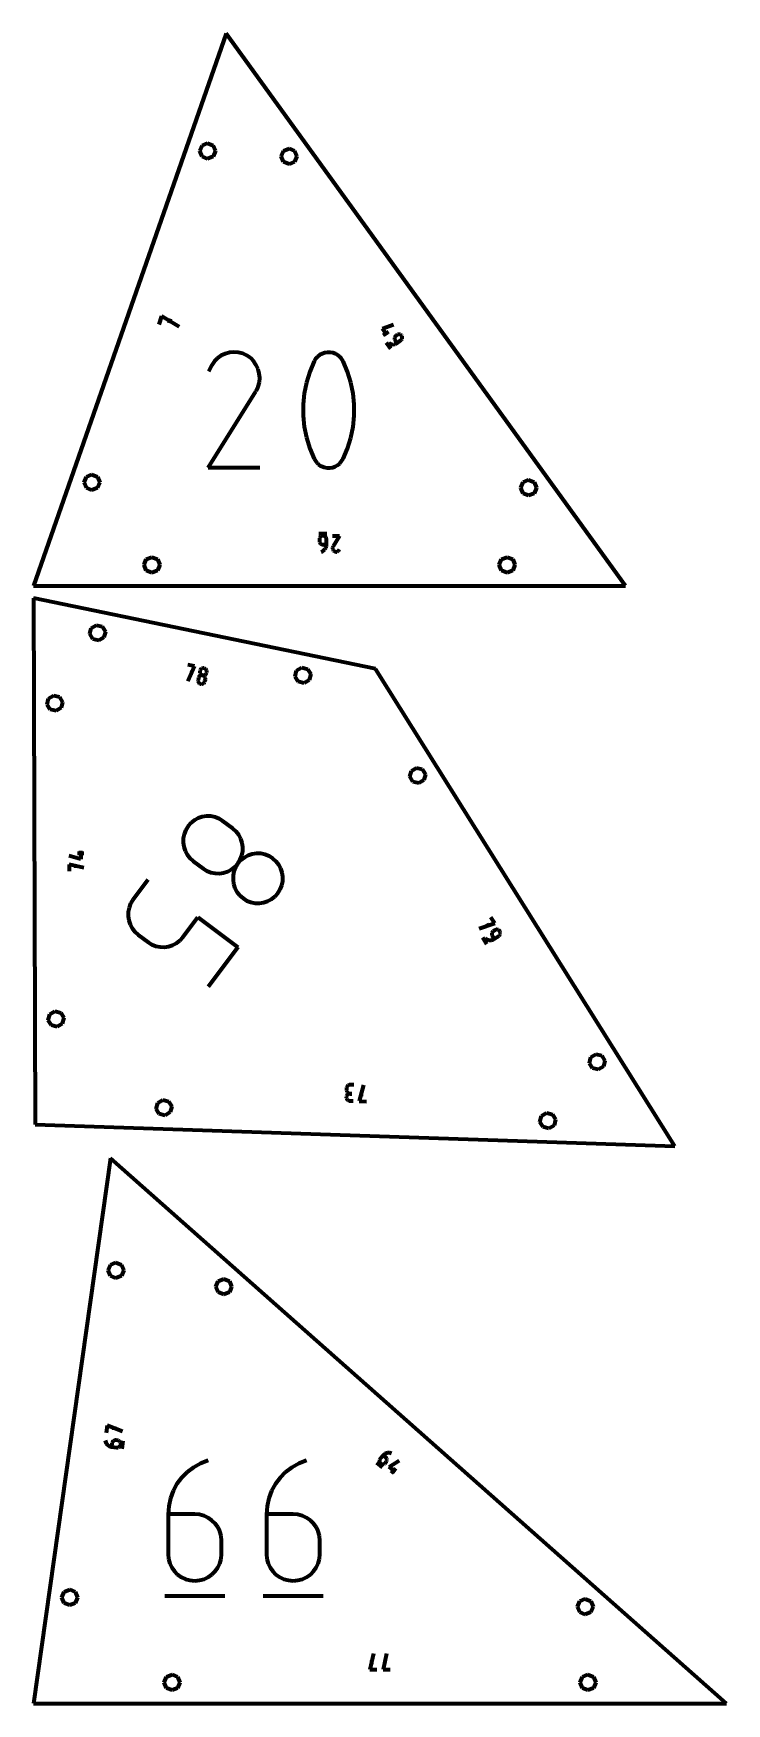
# Model space of a CAD drawing. Header units: inches. Extents: x -100 to 100, y -100 to -26.
# Drawn here: x -99.94 to -92.76, y -43.69 to -26.39 of the extents above; entities that cross this region are included whole.
import ezdxf

# ---------------------------------------------------------------- set-up
doc = ezdxf.new("R2010")
doc.units = ezdxf.units.IN
doc.header["$MEASUREMENT"] = 0
for name, color, linetype, lineweight in [('annotation', 7, 'Continuous', 0), ('boundary', 7, 'Continuous', 0), ('hole', 7, 'Continuous', 0)]:
    doc.layers.add(name, color=color, linetype=linetype, lineweight=lineweight)

msp = doc.modelspace()

# ---------------------------------------------------------------- linework, layer by layer
at = {"layer": 'annotation', "color": 1, "lineweight": 70}
for p, q in [((-98.6092, -29.316546), (-98.639974, -29.404714)), ((-98.426315, -29.429827), (-98.6092, -29.316546)), ((-98.520908, -29.347363), (-98.536292, -29.391441)), ((-96.322059, -29.446972), (-96.205898, -29.404845)), ((-96.272373, -29.515741), (-96.322059, -29.446972)), ((-96.3148, -29.515021), (-96.259795, -29.475279)), ((-96.196873, -29.541728), (-96.197795, -29.547443)), ((-96.197795, -29.547443), (-96.197738, -29.553246)), ((-96.197738, -29.553246), (-96.196681, -29.559001)), ((-96.194992, -29.536235), (-96.196873, -29.541728)), ((-96.196681, -29.559001), (-96.194601, -29.564575)), ((-96.192175, -29.531099), (-96.194992, -29.536235)), ((-96.194601, -29.564575), (-96.191479, -29.569832)), ((-96.188443, -29.526454), (-96.192175, -29.531099)), ((-96.191479, -29.569832), (-96.171607, -29.597334)), ((-96.183816, -29.522435), (-96.188443, -29.526454)), ((-96.170045, -29.512485), (-96.183816, -29.522435)), ((-96.183816, -29.522435), (-96.183816, -29.522435)), ((-96.171607, -29.597334), (-96.130303, -29.567491)), ((-96.164776, -29.509355), (-96.170045, -29.512485)), ((-96.159194, -29.507269), (-96.164776, -29.509355)), ((-96.153432, -29.506207), (-96.159194, -29.507269)), ((-96.147625, -29.506145), (-96.153432, -29.506207)), ((-96.141908, -29.507064), (-96.147625, -29.506145)), ((-96.136415, -29.508939), (-96.141908, -29.507064)), ((-96.131282, -29.51175), (-96.136415, -29.508939)), ((-96.126643, -29.515474), (-96.131282, -29.51175)), ((-96.130303, -29.567491), (-96.125675, -29.563473)), ((-96.130303, -29.567491), (-96.130303, -29.567491)), ((-96.122632, -29.520089), (-96.126643, -29.515474)), ((-96.125675, -29.563473), (-96.121939, -29.558831)), ((-96.119502, -29.525356), (-96.122632, -29.520089)), ((-96.122632, -29.520089), (-96.122632, -29.520089)), ((-96.121939, -29.558831), (-96.119118, -29.553698)), ((-96.11742, -29.530936), (-96.119502, -29.525356)), ((-96.119118, -29.553698), (-96.117233, -29.548209)), ((-96.116362, -29.536693), (-96.11742, -29.530936)), ((-96.117233, -29.548209), (-96.116307, -29.542496)), ((-96.116307, -29.542496), (-96.116362, -29.536693)), ((-98.029097, -29.752109), (-98.062359, -29.784926)), ((-97.991309, -29.726051), (-98.029097, -29.752109)), ((-97.950004, -29.707014), (-97.991309, -29.726051)), ((-97.906197, -29.695261), (-97.950004, -29.707014)), ((-97.860897, -29.691055), (-97.906197, -29.695261)), ((-97.815116, -29.694658), (-97.860897, -29.691055)), ((-97.769867, -29.706334), (-97.815116, -29.694658)), ((-97.726161, -29.726346), (-97.769867, -29.706334)), ((-97.68707, -29.754104), (-97.726161, -29.726346)), ((-97.726161, -29.726346), (-97.726161, -29.726346)), ((-97.654386, -29.787413), (-97.68707, -29.754104)), ((-97.014007, -29.760171), (-97.029472, -29.785888)), ((-96.994734, -29.738255), (-97.014007, -29.760171)), ((-96.972291, -29.720353), (-96.994734, -29.738255)), ((-96.947316, -29.706677), (-96.972291, -29.720353)), ((-96.920446, -29.697439), (-96.947316, -29.706677)), ((-96.892321, -29.692851), (-96.920446, -29.697439)), ((-96.863578, -29.693125), (-96.892321, -29.692851)), ((-96.834856, -29.698472), (-96.863578, -29.693125)), ((-96.806792, -29.709106), (-96.834856, -29.698472)), ((-96.796048, -29.714752), (-96.806792, -29.709106)), ((-96.806792, -29.709106), (-96.806792, -29.709106)), ((-96.785739, -29.721237), (-96.796048, -29.714752)), ((-96.775914, -29.728509), (-96.785739, -29.721237)), ((-96.766623, -29.736518), (-96.775914, -29.728509)), ((-96.757916, -29.745212), (-96.766623, -29.736518)), ((-96.749844, -29.75454), (-96.757916, -29.745212)), ((-96.742457, -29.76445), (-96.749844, -29.75454)), ((-96.28432, -29.58982), (-96.239578, -29.651746)), ((-96.256428, -29.595811), (-96.256428, -29.595811)), ((-96.256428, -29.595811), (-96.247815, -29.601558)), ((-96.247815, -29.601558), (-96.238637, -29.605915)), ((-96.238637, -29.605915), (-96.22905, -29.60888)), ((-96.22905, -29.60888), (-96.219209, -29.61045)), ((-96.219209, -29.61045), (-96.209269, -29.610625)), ((-96.209269, -29.610625), (-96.199383, -29.609402)), ((-96.199383, -29.609402), (-96.189708, -29.606781)), ((-96.189708, -29.606781), (-96.180398, -29.602759)), ((-96.180398, -29.602759), (-96.171607, -29.597334)), ((-98.090083, -29.824238), (-98.125018, -29.891253)), ((-98.062359, -29.784926), (-98.090083, -29.824238)), ((-97.628399, -29.825254), (-97.654386, -29.787413)), ((-97.6094, -29.866603), (-97.628399, -29.825254)), ((-97.59768, -29.910442), (-97.6094, -29.866603)), ((-97.593529, -29.955749), (-97.59768, -29.910442)), ((-97.075395, -29.89388), (-97.109837, -30.005005)), ((-97.029472, -29.785888), (-97.075395, -29.89388)), ((-97.029472, -29.785888), (-97.029472, -29.785888)), ((-96.735804, -29.774891), (-96.742457, -29.76445)), ((-96.729935, -29.785813), (-96.735804, -29.774891)), ((-96.68379, -29.894028), (-96.729935, -29.785813)), ((-96.729935, -29.785813), (-96.729935, -29.785813)), ((-96.64918, -30.005319), (-96.68379, -29.894028)), ((-98.125769, -30.889033), (-97.634129, -30.097555)), ((-97.634129, -30.097555), (-97.633541, -30.096828)), ((-97.634129, -30.097555), (-97.634129, -30.097555)), ((-97.633541, -30.096828), (-97.632977, -30.096094)), ((-97.632977, -30.096094), (-97.632434, -30.095349)), ((-97.632434, -30.095349), (-97.631908, -30.094584)), ((-97.631908, -30.094584), (-97.631394, -30.093795)), ((-97.631394, -30.093795), (-97.63089, -30.092975)), ((-97.63089, -30.092975), (-97.630391, -30.092118)), ((-97.630391, -30.092118), (-97.629894, -30.091218)), ((-97.629894, -30.091218), (-97.629396, -30.090268)), ((-97.629396, -30.090268), (-97.609096, -30.046682)), ((-97.629396, -30.090268), (-97.629396, -30.090268)), ((-97.609096, -30.046682), (-97.597237, -30.001503)), ((-97.597237, -30.001503), (-97.593529, -29.955749)), ((-97.109837, -30.005005), (-97.132799, -30.118375)), ((-96.626108, -30.118801), (-96.64918, -30.005319)), ((-97.132799, -30.118375), (-97.14428, -30.233106)), ((-97.14428, -30.233106), (-97.14428, -30.348309)), ((-96.614571, -30.233587), (-96.626108, -30.118801)), ((-96.614571, -30.348791), (-96.614571, -30.233587)), ((-97.14428, -30.348309), (-97.132799, -30.463101)), ((-96.626108, -30.463527), (-96.614571, -30.348791)), ((-97.132799, -30.463101), (-97.109837, -30.576594)), ((-97.109837, -30.576594), (-97.075395, -30.687902)), ((-96.68379, -30.688049), (-96.64918, -30.576908)), ((-96.64918, -30.576908), (-96.626108, -30.463527)), ((-97.075395, -30.687902), (-97.029472, -30.79614)), ((-97.029472, -30.79614), (-97.029472, -30.79614)), ((-97.029472, -30.79614), (-97.023625, -30.807039)), ((-96.745401, -30.821651), (-96.729935, -30.796064)), ((-96.729935, -30.796064), (-96.68379, -30.688049)), ((-96.729935, -30.796064), (-96.729935, -30.796064)), ((-97.59371, -30.889033), (-98.125769, -30.889033)), ((-97.023625, -30.807039), (-97.017021, -30.817428)), ((-97.017021, -30.817428), (-97.009688, -30.827276)), ((-97.009688, -30.827276), (-97.001654, -30.836551)), ((-97.001654, -30.836551), (-96.992947, -30.84522)), ((-96.992947, -30.84522), (-96.983594, -30.853254)), ((-96.983594, -30.853254), (-96.973623, -30.860619)), ((-96.973623, -30.860619), (-96.963062, -30.867286)), ((-96.963062, -30.867286), (-96.95194, -30.873221)), ((-96.95194, -30.873221), (-96.95194, -30.873221)), ((-96.95194, -30.873221), (-96.924097, -30.88363)), ((-96.924097, -30.88363), (-96.895541, -30.888801)), ((-96.895541, -30.888801), (-96.866919, -30.888945)), ((-96.866919, -30.888945), (-96.838876, -30.884274)), ((-96.838876, -30.884274), (-96.812057, -30.874998)), ((-96.812057, -30.874998), (-96.787108, -30.861329)), ((-96.787108, -30.861329), (-96.764674, -30.843476)), ((-96.764674, -30.843476), (-96.745401, -30.821651)), ((-96.897071, -31.571813), (-96.980181, -31.571813)), ((-96.974922, -31.622903), (-96.975516, -31.629543)), ((-96.975516, -31.629543), (-96.975516, -31.647931)), ((-96.975516, -31.647931), (-96.975516, -31.647931)), ((-96.975516, -31.647931), (-96.974922, -31.654568)), ((-96.973208, -31.616653), (-96.974922, -31.622903)), ((-96.974922, -31.654568), (-96.973208, -31.660809)), ((-96.97048, -31.610897), (-96.973208, -31.616653)), ((-96.973208, -31.660809), (-96.97048, -31.666553)), ((-96.96684, -31.605739), (-96.97048, -31.610897)), ((-96.962392, -31.601284), (-96.96684, -31.605739)), ((-96.957241, -31.597638), (-96.962392, -31.601284)), ((-96.95149, -31.594904), (-96.957241, -31.597638)), ((-96.945244, -31.593186), (-96.95149, -31.594904)), ((-96.938605, -31.592591), (-96.945244, -31.593186)), ((-96.93198, -31.593186), (-96.938605, -31.592591)), ((-96.938605, -31.592591), (-96.938605, -31.592591)), ((-96.925741, -31.594904), (-96.93198, -31.593186)), ((-96.919992, -31.597638), (-96.925741, -31.594904)), ((-96.91484, -31.601284), (-96.919992, -31.597638)), ((-96.910388, -31.605739), (-96.91484, -31.601284)), ((-96.906742, -31.610897), (-96.910388, -31.605739)), ((-96.904008, -31.616653), (-96.906742, -31.610897)), ((-96.90229, -31.622903), (-96.904008, -31.616653)), ((-96.901694, -31.629543), (-96.90229, -31.622903)), ((-96.901694, -31.684789), (-96.901694, -31.629543)), ((-96.901694, -31.629543), (-96.901694, -31.629543)), ((-96.83935, -31.592589), (-96.765528, -31.592589)), ((-96.765528, -31.592589), (-96.833742, -31.702404)), ((-96.97048, -31.666553), (-96.96684, -31.671696)), ((-96.96684, -31.671696), (-96.962392, -31.676135)), ((-96.962392, -31.676135), (-96.957241, -31.679767)), ((-96.957241, -31.679767), (-96.95149, -31.682488)), ((-96.957139, -31.758809), (-96.946565, -31.754844)), ((-96.957139, -31.758809), (-96.957139, -31.758809)), ((-96.95149, -31.682488), (-96.945244, -31.684197)), ((-96.946565, -31.754844), (-96.936862, -31.749503)), ((-96.945244, -31.684197), (-96.938605, -31.684789)), ((-96.938605, -31.684789), (-96.901694, -31.684789)), ((-96.936862, -31.749503), (-96.928129, -31.742917)), ((-96.928129, -31.742917), (-96.920467, -31.735223)), ((-96.920467, -31.735223), (-96.913974, -31.726552)), ((-96.913974, -31.726552), (-96.908751, -31.71704)), ((-96.908751, -31.71704), (-96.904897, -31.706819)), ((-96.904897, -31.706819), (-96.902512, -31.696025)), ((-96.902512, -31.696025), (-96.901694, -31.684789)), ((-96.838861, -31.715731), (-96.839375, -31.72208)), ((-96.839375, -31.72208), (-96.838799, -31.728366)), ((-96.837215, -31.709463), (-96.838861, -31.715731)), ((-96.838799, -31.728366), (-96.837173, -31.734448)), ((-96.834399, -31.703415), (-96.837215, -31.709463)), ((-96.837173, -31.734448), (-96.834537, -31.740185)), ((-96.834537, -31.740185), (-96.830931, -31.745436)), ((-96.83433, -31.703284), (-96.834399, -31.703415)), ((-96.834399, -31.703415), (-96.834399, -31.703415)), ((-96.834261, -31.703159), (-96.83433, -31.703284)), ((-96.834191, -31.70304), (-96.834261, -31.703159)), ((-96.834121, -31.702926), (-96.834191, -31.70304)), ((-96.83405, -31.702817), (-96.834121, -31.702926)), ((-96.833977, -31.702711), (-96.83405, -31.702817)), ((-96.833902, -31.702607), (-96.833977, -31.702711)), ((-96.833824, -31.702505), (-96.833902, -31.702607)), ((-96.833742, -31.702404), (-96.833824, -31.702505)), ((-96.833742, -31.702404), (-96.833742, -31.702404)), ((-96.830931, -31.745436), (-96.826397, -31.750057)), ((-96.826397, -31.750057), (-96.820973, -31.753908)), ((-96.820973, -31.753908), (-96.820973, -31.753908)), ((-96.820973, -31.753908), (-96.814909, -31.756685)), ((-96.814909, -31.756685), (-96.808631, -31.758305)), ((-96.808631, -31.758305), (-96.802279, -31.758805)), ((-96.802279, -31.758805), (-96.795993, -31.758221)), ((-96.795993, -31.758221), (-96.789915, -31.756591)), ((-96.789915, -31.756591), (-96.784184, -31.753949)), ((-96.784184, -31.753949), (-96.778941, -31.750334)), ((-96.778941, -31.750334), (-96.774326, -31.745781)), ((-96.774326, -31.745781), (-96.77048, -31.740326)), ((-96.77048, -31.740326), (-96.765633, -31.731028)), ((-98.267225, -32.945555), (-98.339585, -32.93059)), ((-98.337053, -33.100794), (-98.267225, -32.945555)), ((-98.282211, -33.018017), (-98.318386, -33.010536)), ((-98.215342, -33.045278), (-98.219955, -33.04959)), ((-98.210083, -33.041818), (-98.215342, -33.045278)), ((-98.213703, -32.994458), (-98.214464, -33.001079)), ((-98.214464, -33.001079), (-98.214048, -33.007547)), ((-98.214048, -33.007547), (-98.212537, -33.013737)), ((-98.211782, -32.988109), (-98.213703, -32.994458)), ((-98.213703, -32.994458), (-98.213703, -32.994458)), ((-98.212537, -33.013737), (-98.210013, -33.019526)), ((-98.208841, -32.98236), (-98.211782, -32.988109)), ((-98.204301, -33.03929), (-98.210083, -33.041818)), ((-98.210013, -33.019526), (-98.206557, -33.02479)), ((-98.205003, -32.977295), (-98.208841, -32.98236)), ((-98.206557, -33.02479), (-98.202251, -33.029404)), ((-98.200393, -32.972995), (-98.205003, -32.977295)), ((-98.198119, -33.037776), (-98.204301, -33.03929)), ((-98.202251, -33.029404), (-98.197178, -33.033246)), ((-98.195135, -32.969542), (-98.200393, -32.972995)), ((-98.191661, -33.037358), (-98.198119, -33.037776)), ((-98.197178, -33.033246), (-98.191417, -33.036192)), ((-98.189354, -32.967019), (-98.195135, -32.969542)), ((-98.185053, -33.038116), (-98.191661, -33.037358)), ((-98.191417, -33.036192), (-98.185053, -33.038116)), ((-98.183172, -32.965507), (-98.189354, -32.967019)), ((-98.178685, -33.040041), (-98.185053, -33.038116)), ((-98.185053, -33.038116), (-98.185053, -33.038116)), ((-98.185053, -33.038116), (-98.185053, -33.038116)), ((-98.185053, -33.038116), (-98.178447, -33.038874)), ((-98.176715, -32.96509), (-98.183172, -32.965507)), ((-98.172924, -33.042986), (-98.178685, -33.040041)), ((-98.178447, -33.038874), (-98.171991, -33.038455)), ((-98.170107, -32.965848), (-98.176715, -32.96509)), ((-98.167849, -33.046827), (-98.172924, -33.042986)), ((-98.171991, -33.038455), (-98.165809, -33.036941)), ((-98.163739, -32.967773), (-98.170107, -32.965848)), ((-98.170107, -32.965848), (-98.170107, -32.965848)), ((-98.163543, -33.05144), (-98.167849, -33.046827)), ((-98.165809, -33.036941), (-98.160026, -33.034413)), ((-98.157978, -32.970718), (-98.163739, -32.967773)), ((-98.160026, -33.034413), (-98.154766, -33.030952)), ((-98.152903, -32.974557), (-98.157978, -32.970718)), ((-98.154766, -33.030952), (-98.150153, -33.026639)), ((-98.148596, -32.979167), (-98.152903, -32.974557)), ((-98.150153, -33.026639), (-98.14631, -33.021556)), ((-98.145139, -32.984422), (-98.148596, -32.979167)), ((-98.14631, -33.021556), (-98.143363, -33.015784)), ((-98.142614, -32.990198), (-98.145139, -32.984422)), ((-98.143363, -33.015784), (-98.141435, -33.009404)), ((-98.1411, -32.99637), (-98.142614, -32.990198)), ((-98.141435, -33.009404), (-98.14068, -33.002814)), ((-98.141435, -33.009404), (-98.141435, -33.009404)), ((-98.14068, -33.002814), (-98.1411, -32.99637)), ((-98.232391, -33.084819), (-98.233151, -33.091437)), ((-98.233151, -33.091437), (-98.232734, -33.097895)), ((-98.232734, -33.097895), (-98.23122, -33.104071)), ((-98.228668, -33.066818), (-98.232391, -33.084819)), ((-98.232391, -33.084819), (-98.232391, -33.084819)), ((-98.23122, -33.104071), (-98.228692, -33.109844)), ((-98.228692, -33.109844), (-98.225233, -33.115091)), ((-98.226741, -33.060441), (-98.228668, -33.066818)), ((-98.223796, -33.054671), (-98.226741, -33.060441)), ((-98.225233, -33.115091), (-98.220924, -33.119689)), ((-98.219955, -33.04959), (-98.223796, -33.054671)), ((-98.220924, -33.119689), (-98.215847, -33.123518)), ((-98.215847, -33.123518), (-98.210085, -33.126454)), ((-98.210085, -33.126454), (-98.20372, -33.128375)), ((-98.20372, -33.128375), (-98.20372, -33.128375)), ((-98.20372, -33.128375), (-98.197114, -33.129136)), ((-98.197114, -33.129136), (-98.19066, -33.128727)), ((-98.19066, -33.128727), (-98.184482, -33.127226)), ((-98.184482, -33.127226), (-98.178702, -33.124714)), ((-98.178702, -33.124714), (-98.173445, -33.12127)), ((-98.173445, -33.12127), (-98.168835, -33.116973)), ((-98.168835, -33.116973), (-98.164995, -33.111904)), ((-98.164995, -33.111904), (-98.16205, -33.106141)), ((-98.160088, -33.056701), (-98.163543, -33.05144)), ((-98.16205, -33.106141), (-98.160123, -33.099765)), ((-98.160123, -33.099765), (-98.1564, -33.081764)), ((-98.157564, -33.062488), (-98.160088, -33.056701)), ((-98.156054, -33.068677), (-98.157564, -33.062488)), ((-98.1564, -33.081764), (-98.155639, -33.075143)), ((-98.1564, -33.081764), (-98.1564, -33.081764)), ((-98.155639, -33.075143), (-98.156054, -33.068677)), ((-98.33585, -34.601195), (-98.360272, -34.640816)), ((-98.304785, -34.566536), (-98.33585, -34.601195)), ((-98.33585, -34.601195), (-98.33585, -34.601195)), ((-98.269077, -34.538712), (-98.304785, -34.566536)), ((-98.229744, -34.517882), (-98.269077, -34.538712)), ((-98.187804, -34.504204), (-98.229744, -34.517882)), ((-98.144275, -34.497835), (-98.187804, -34.504204)), ((-98.100176, -34.498935), (-98.144275, -34.497835)), ((-98.056524, -34.50766), (-98.100176, -34.498935)), ((-98.014338, -34.52417), (-98.056524, -34.50766)), ((-97.974635, -34.548623), (-98.014338, -34.52417)), ((-97.974635, -34.548623), (-97.974635, -34.548623)), ((-97.87155, -34.625628), (-97.974635, -34.548623)), ((-98.385638, -34.726576), (-98.386857, -34.770674)), ((-98.386857, -34.770674), (-98.380615, -34.814221)), ((-98.376823, -34.68295), (-98.385638, -34.726576)), ((-98.360272, -34.640816), (-98.376823, -34.68295)), ((-97.836835, -34.656762), (-97.87155, -34.625628)), ((-97.808991, -34.692557), (-97.836835, -34.656762)), ((-97.788168, -34.731984), (-97.808991, -34.692557)), ((-97.774514, -34.774017), (-97.788168, -34.731984)), ((-97.768176, -34.817628), (-97.774514, -34.774017)), ((-99.447782, -34.942533), (-99.566684, -34.909095)), ((-99.414043, -34.883025), (-99.481875, -34.883271)), ((-99.44809, -34.857728), (-99.447782, -34.942533)), ((-98.380615, -34.814221), (-98.36705, -34.856197)), ((-98.36705, -34.856197), (-98.346299, -34.89558)), ((-98.346299, -34.89558), (-98.3185, -34.931349)), ((-98.3185, -34.931349), (-98.283788, -34.962483)), ((-97.818963, -34.987309), (-97.794549, -34.947658)), ((-97.794549, -34.947658), (-97.778045, -34.905476)), ((-97.752116, -34.924882), (-97.787878, -34.952665)), ((-97.778045, -34.905476), (-97.769304, -34.86179)), ((-97.769304, -34.86179), (-97.768176, -34.817628)), ((-97.712705, -34.90411), (-97.752116, -34.924882)), ((-97.670673, -34.8905), (-97.712705, -34.90411)), ((-97.627047, -34.884204), (-97.670673, -34.8905)), ((-97.582856, -34.885372), (-97.627047, -34.884204)), ((-97.539126, -34.894156), (-97.582856, -34.885372)), ((-97.496886, -34.910706), (-97.539126, -34.894156)), ((-97.457163, -34.935174), (-97.496886, -34.910706)), ((-97.422605, -34.966191), (-97.457163, -34.935174)), ((-97.457163, -34.935174), (-97.457163, -34.935174)), ((-99.413497, -35.033644), (-99.566353, -35.000243)), ((-99.566353, -35.000243), (-99.566107, -35.068162)), ((-99.498339, -34.999997), (-99.498216, -35.033951)), ((-98.283788, -34.962483), (-98.180703, -35.039488)), ((-98.180703, -35.039488), (-98.180703, -35.039488)), ((-98.180703, -35.039488), (-98.140984, -35.063956)), ((-98.140984, -35.063956), (-98.098753, -35.080507)), ((-98.098753, -35.080507), (-98.055036, -35.089291)), ((-98.055036, -35.089291), (-98.010858, -35.090459)), ((-98.010858, -35.090459), (-97.967246, -35.08416)), ((-97.967246, -35.08416), (-97.925224, -35.070546)), ((-97.925224, -35.070546), (-97.885819, -35.049766)), ((-97.885819, -35.049766), (-97.850057, -35.02197)), ((-97.8686, -35.112804), (-97.869726, -35.15697)), ((-97.859861, -35.069119), (-97.8686, -35.112804)), ((-97.843365, -35.026945), (-97.859861, -35.069119)), ((-97.850057, -35.02197), (-97.818963, -34.987309)), ((-97.818963, -34.987309), (-97.843365, -35.026945)), ((-97.787878, -34.952665), (-97.818963, -34.987309)), ((-97.818963, -34.987309), (-97.818963, -34.987309)), ((-97.818963, -34.987309), (-97.818963, -34.987309)), ((-97.394883, -35.001895), (-97.422605, -34.966191)), ((-97.374152, -35.041254), (-97.394883, -35.001895)), ((-97.360563, -35.083237), (-97.374152, -35.041254)), ((-97.354269, -35.126816), (-97.360563, -35.083237)), ((-98.751434, -35.157594), (-98.90601, -35.364524)), ((-97.869726, -35.15697), (-97.863387, -35.20059)), ((-97.863387, -35.20059), (-97.84973, -35.242634)), ((-97.84973, -35.242634), (-97.828901, -35.282075)), ((-97.828901, -35.282075), (-97.801048, -35.317885)), ((-97.436197, -35.331122), (-97.405102, -35.296462)), ((-97.405102, -35.296462), (-97.380688, -35.256812)), ((-97.405102, -35.296462), (-97.405102, -35.296462)), ((-97.380688, -35.256812), (-97.364179, -35.214633)), ((-97.364179, -35.214633), (-97.355424, -35.170958)), ((-97.355424, -35.170958), (-97.354269, -35.126816)), ((-98.946917, -35.446329), (-98.955663, -35.490007)), ((-98.930415, -35.404158), (-98.946917, -35.446329)), ((-98.90601, -35.364524), (-98.930415, -35.404158)), ((-98.90601, -35.364524), (-98.90601, -35.364524)), ((-97.801048, -35.317885), (-97.766317, -35.349034)), ((-97.766317, -35.349034), (-97.766317, -35.349034)), ((-97.766317, -35.349034), (-97.72677, -35.373374)), ((-97.72677, -35.373374), (-97.684669, -35.389828)), ((-97.684669, -35.389828), (-97.641045, -35.398541)), ((-97.641045, -35.398541), (-97.596931, -35.399662)), ((-97.596931, -35.399662), (-97.553358, -35.393334)), ((-97.553358, -35.393334), (-97.511357, -35.379704)), ((-97.511357, -35.379704), (-97.47196, -35.358918)), ((-97.47196, -35.358918), (-97.436197, -35.331122)), ((-98.955663, -35.490007), (-98.956798, -35.534167)), ((-98.956798, -35.534167), (-98.950469, -35.577779)), ((-98.950469, -35.577779), (-98.936821, -35.619817)), ((-98.936821, -35.619817), (-98.916, -35.659252)), ((-98.389123, -35.750638), (-98.234546, -35.543708)), ((-98.234546, -35.543708), (-97.819575, -35.853691)), ((-95.31966, -35.662645), (-95.159253, -35.605684)), ((-95.221947, -35.644988), (-95.241568, -35.613689)), ((-95.159253, -35.605684), (-95.198501, -35.543078)), ((-98.916, -35.659252), (-98.888152, -35.695058)), ((-98.888152, -35.695058), (-98.853423, -35.726206)), ((-98.853423, -35.726206), (-98.750338, -35.80321)), ((-98.750338, -35.80321), (-98.750338, -35.80321)), ((-98.750338, -35.80321), (-98.710637, -35.827665)), ((-98.495248, -35.833977), (-98.455913, -35.813144)), ((-98.455913, -35.813144), (-98.420199, -35.785313)), ((-98.420199, -35.785313), (-98.389123, -35.750638)), ((-95.286992, -35.75386), (-95.242862, -35.824253)), ((-95.257153, -35.762353), (-95.257153, -35.762353)), ((-95.257153, -35.762353), (-95.248217, -35.769204)), ((-95.248217, -35.769204), (-95.238569, -35.774587)), ((-95.238569, -35.774587), (-95.228378, -35.778489)), ((-95.228378, -35.778489), (-95.217811, -35.780896)), ((-95.217811, -35.780896), (-95.207036, -35.781795)), ((-95.207036, -35.781795), (-95.196222, -35.781175)), ((-95.196222, -35.781175), (-95.185536, -35.779021)), ((-95.190074, -35.714054), (-95.190427, -35.720354)), ((-95.190427, -35.720354), (-95.18969, -35.726675)), ((-95.188665, -35.707918), (-95.190074, -35.714054)), ((-95.18969, -35.726675), (-95.187832, -35.732872)), ((-95.186233, -35.702091), (-95.188665, -35.707918)), ((-95.187832, -35.732872), (-95.184819, -35.738799)), ((-95.182809, -35.696719), (-95.186233, -35.702091)), ((-95.185536, -35.779021), (-95.175146, -35.775321)), ((-95.184819, -35.738799), (-95.16522, -35.770062)), ((-95.178427, -35.691945), (-95.182809, -35.696719)), ((-95.173119, -35.687915), (-95.178427, -35.691945)), ((-95.175146, -35.775321), (-95.16522, -35.770062)), ((-95.157466, -35.678101), (-95.173119, -35.687915)), ((-95.173119, -35.687915), (-95.173119, -35.687915)), ((-95.16522, -35.770062), (-95.118267, -35.740628)), ((-95.151525, -35.67508), (-95.157466, -35.678101)), ((-95.145318, -35.673216), (-95.151525, -35.67508)), ((-95.138989, -35.672474), (-95.145318, -35.673216)), ((-95.132684, -35.672823), (-95.138989, -35.672474)), ((-95.126545, -35.674227), (-95.132684, -35.672823)), ((-95.120719, -35.676654), (-95.126545, -35.674227)), ((-95.11535, -35.680071), (-95.120719, -35.676654)), ((-95.118267, -35.740628), (-95.112959, -35.736599)), ((-95.118267, -35.740628), (-95.118267, -35.740628)), ((-95.110582, -35.684443), (-95.11535, -35.680071)), ((-95.112959, -35.736599), (-95.108574, -35.731828)), ((-95.106559, -35.689738), (-95.110582, -35.684443)), ((-95.108574, -35.731828), (-95.105146, -35.72646)), ((-95.103539, -35.695677), (-95.106559, -35.689738)), ((-95.106559, -35.689738), (-95.106559, -35.689738)), ((-95.105146, -35.72646), (-95.102709, -35.720637)), ((-95.101677, -35.70188), (-95.103539, -35.695677)), ((-95.102709, -35.720637), (-95.101296, -35.714504)), ((-95.100941, -35.708204), (-95.101677, -35.70188)), ((-95.101296, -35.714504), (-95.100941, -35.708204)), ((-98.710637, -35.827665), (-98.668454, -35.844179)), ((-98.668454, -35.844179), (-98.624807, -35.852911)), ((-98.624807, -35.852911), (-98.580712, -35.854017)), ((-98.580712, -35.854017), (-98.537187, -35.847653)), ((-98.537187, -35.847653), (-98.495248, -35.833977)), ((-97.819575, -35.853691), (-98.128729, -36.267551)), ((-96.69355, -37.316449), (-96.694178, -37.334914)), ((-96.694178, -37.334914), (-96.694178, -37.334914)), ((-96.694178, -37.334914), (-96.693809, -37.341538)), ((-96.693809, -37.341538), (-96.692309, -37.347817)), ((-96.692731, -37.309864), (-96.69355, -37.316449)), ((-96.690807, -37.303699), (-96.692731, -37.309864)), ((-96.692309, -37.347817), (-96.689778, -37.353645)), ((-96.687886, -37.298057), (-96.690807, -37.303699)), ((-96.689778, -37.353645), (-96.686317, -37.35891)), ((-96.684074, -37.293039), (-96.687886, -37.298057)), ((-96.686317, -37.35891), (-96.682024, -37.363505)), ((-96.679479, -37.288748), (-96.684074, -37.293039)), ((-96.682024, -37.363505), (-96.677002, -37.36732)), ((-96.674209, -37.285285), (-96.679479, -37.288748)), ((-96.677002, -37.36732), (-96.671349, -37.370246)), ((-96.668371, -37.282751), (-96.674209, -37.285285)), ((-96.671349, -37.370246), (-96.665167, -37.372174)), ((-96.662071, -37.281249), (-96.668371, -37.282751)), ((-96.658555, -37.372995), (-96.665207, -37.373364)), ((-96.665167, -37.372174), (-96.658555, -37.372995)), ((-96.655419, -37.28088), (-96.662071, -37.281249)), ((-96.658555, -37.372995), (-96.64009, -37.373623)), ((-96.64009, -37.373623), (-96.658555, -37.372995)), ((-96.658555, -37.372995), (-96.658555, -37.372995)), ((-96.618541, -37.282135), (-96.655419, -37.28088)), ((-96.655419, -37.28088), (-96.655419, -37.28088)), ((-96.519342, -37.285507), (-96.561914, -37.450318)), ((-96.69587, -37.402055), (-96.696689, -37.408669)), ((-96.696689, -37.408669), (-96.696689, -37.408669)), ((-96.696689, -37.408669), (-96.69632, -37.415292)), ((-96.69632, -37.415292), (-96.69482, -37.421572)), ((-96.693945, -37.395867), (-96.69587, -37.402055)), ((-96.69482, -37.421572), (-96.692289, -37.427399)), ((-96.691023, -37.390208), (-96.693945, -37.395867)), ((-96.692289, -37.427399), (-96.688828, -37.432665)), ((-96.687211, -37.385177), (-96.691023, -37.390208)), ((-96.688828, -37.432665), (-96.684535, -37.437259)), ((-96.682616, -37.380876), (-96.687211, -37.385177)), ((-96.684535, -37.437259), (-96.679513, -37.441074)), ((-96.677345, -37.377406), (-96.682616, -37.380876)), ((-96.679513, -37.441074), (-96.67386, -37.444)), ((-96.671507, -37.374869), (-96.677345, -37.377406)), ((-96.67386, -37.444), (-96.667678, -37.445928)), ((-96.665207, -37.373364), (-96.671507, -37.374869)), ((-96.667678, -37.445928), (-96.661065, -37.446749)), ((-96.661065, -37.446749), (-96.624188, -37.448005)), ((-96.561914, -37.450318), (-96.488066, -37.452832)), ((-96.559396, -37.376365), (-96.522478, -37.377622)), ((-99.172912, -40.811898), (-99.183245, -40.885063)), ((-99.013547, -40.871712), (-99.172912, -40.811898)), ((-99.099644, -40.822246), (-99.10481, -40.858823)), ((-99.194527, -40.964948), (-99.194527, -40.964948)), ((-99.194527, -40.964948), (-99.192081, -40.975969)), ((-99.192081, -40.975969), (-99.18815, -40.98632)), ((-99.18815, -40.98632), (-99.182852, -40.995884)), ((-99.182852, -40.995884), (-99.176307, -41.004545)), ((-99.176307, -41.004545), (-99.168632, -41.012183)), ((-99.12385, -40.993641), (-99.12901, -41.030177)), ((-99.122335, -40.987152), (-99.12385, -40.993641)), ((-99.119771, -40.981208), (-99.122335, -40.987152)), ((-99.116273, -40.975896), (-99.119771, -40.981208)), ((-99.111958, -40.971305), (-99.116273, -40.975896)), ((-99.106942, -40.967523), (-99.111958, -40.971305)), ((-99.101343, -40.964639), (-99.106942, -40.967523)), ((-99.095276, -40.962741), (-99.101343, -40.964639)), ((-99.088858, -40.961918), (-99.095276, -40.962741)), ((-99.082205, -40.962257), (-99.088858, -40.961918)), ((-99.064004, -40.964828), (-99.082205, -40.962257)), ((-99.082205, -40.962257), (-99.082205, -40.962257)), ((-99.057515, -40.966344), (-99.064004, -40.964828)), ((-99.051567, -40.968914), (-99.057515, -40.966344)), ((-99.046251, -40.97242), (-99.051567, -40.968914)), ((-99.041654, -40.976744), (-99.046251, -40.97242)), ((-99.037867, -40.981769), (-99.041654, -40.976744)), ((-99.034977, -40.987377), (-99.037867, -40.981769)), ((-99.033075, -40.993452), (-99.034977, -40.987377)), ((-99.034102, -41.013004), (-99.032587, -41.00653)), ((-99.032248, -40.999875), (-99.033075, -40.993452)), ((-99.032587, -41.00653), (-99.032248, -40.999875)), ((-99.032587, -41.00653), (-99.032587, -41.00653)), ((-99.017827, -41.050546), (-99.006208, -40.968281)), ((-99.168632, -41.012183), (-99.159946, -41.018683)), ((-99.159946, -41.018683), (-99.150368, -41.023927)), ((-99.150368, -41.023927), (-99.140016, -41.027797)), ((-99.140016, -41.027797), (-99.12901, -41.030177)), ((-99.12901, -41.030177), (-99.074324, -41.0379)), ((-99.074324, -41.0379), (-99.074324, -41.0379)), ((-99.074324, -41.0379), (-99.067668, -41.038238)), ((-99.067668, -41.038238), (-99.061241, -41.037412)), ((-99.061241, -41.037412), (-99.055161, -41.03551)), ((-99.055161, -41.03551), (-99.049546, -41.032623)), ((-99.049546, -41.032623), (-99.044515, -41.028839)), ((-99.044515, -41.028839), (-99.040185, -41.024248)), ((-99.040185, -41.024248), (-99.036674, -41.01894)), ((-99.036674, -41.01894), (-99.034102, -41.013004)), ((-98.127315, -41.174325), (-98.206473, -41.204005)), ((-98.127315, -41.174325), (-98.127315, -41.174325)), ((-97.108057, -41.174325), (-97.187215, -41.204005)), ((-97.108057, -41.174325), (-97.108057, -41.174325)), ((-96.353085, -41.171924), (-96.353718, -41.177695)), ((-96.353718, -41.177695), (-96.353368, -41.183473)), ((-96.351459, -41.166295), (-96.353085, -41.171924)), ((-96.348833, -41.160947), (-96.351459, -41.166295)), ((-96.345197, -41.156013), (-96.348833, -41.160947)), ((-96.311534, -41.117988), (-96.345197, -41.156013)), ((-96.345197, -41.156013), (-96.345197, -41.156013)), ((-96.304126, -41.110753), (-96.311534, -41.117988)), ((-96.286129, -41.140479), (-96.311534, -41.117988)), ((-96.295906, -41.104777), (-96.304126, -41.110753)), ((-96.287026, -41.10009), (-96.295906, -41.104777)), ((-96.277635, -41.096726), (-96.287026, -41.10009)), ((-96.28192, -41.144932), (-96.286129, -41.140479)), ((-96.278662, -41.149914), (-96.28192, -41.144932)), ((-96.279547, -41.183409), (-96.276923, -41.178069)), ((-96.276362, -41.155291), (-96.278662, -41.149914)), ((-96.267883, -41.094714), (-96.277635, -41.096726)), ((-96.276923, -41.178069), (-96.275302, -41.172453)), ((-96.27503, -41.16093), (-96.276362, -41.155291)), ((-96.275302, -41.172453), (-96.274673, -41.166695)), ((-96.274673, -41.166695), (-96.27503, -41.16093)), ((-96.25792, -41.094087), (-96.267883, -41.094714)), ((-96.247897, -41.094875), (-96.25792, -41.094087)), ((-96.251484, -41.238976), (-96.147349, -41.172462)), ((-96.237963, -41.097111), (-96.247897, -41.094875)), ((-96.22827, -41.100825), (-96.237963, -41.097111)), ((-96.22827, -41.100825), (-96.22827, -41.100825)), ((-98.401843, -41.350896), (-98.450447, -41.415804)), ((-98.344483, -41.293292), (-98.401843, -41.350896)), ((-98.279111, -41.243994), (-98.344483, -41.293292)), ((-98.206473, -41.204005), (-98.279111, -41.243994)), ((-97.382586, -41.350896), (-97.431189, -41.415804)), ((-97.325225, -41.293292), (-97.382586, -41.350896)), ((-97.259853, -41.243994), (-97.325225, -41.293292)), ((-97.187215, -41.204005), (-97.259853, -41.243994)), ((-96.383556, -41.192931), (-96.326352, -41.243572)), ((-96.353368, -41.183473), (-96.352044, -41.189123)), ((-96.352044, -41.189123), (-96.349753, -41.194508)), ((-96.349753, -41.194508), (-96.346505, -41.199492)), ((-96.346505, -41.199492), (-96.342308, -41.203938)), ((-96.342308, -41.203938), (-96.342308, -41.203938)), ((-96.342308, -41.203938), (-96.337376, -41.207573)), ((-96.337376, -41.207573), (-96.33203, -41.210198)), ((-96.33203, -41.210198), (-96.326406, -41.21182)), ((-96.326406, -41.21182), (-96.320639, -41.212449)), ((-96.320639, -41.212449), (-96.314863, -41.212093)), ((-96.314863, -41.212093), (-96.309215, -41.210761)), ((-96.309215, -41.210761), (-96.303829, -41.208461)), ((-96.303829, -41.208461), (-96.298841, -41.205203)), ((-96.298841, -41.205203), (-96.294387, -41.200995)), ((-96.294387, -41.200995), (-96.283182, -41.188339)), ((-96.283182, -41.188339), (-96.279547, -41.183409)), ((-96.283182, -41.188339), (-96.283182, -41.188339)), ((-96.18796, -41.295213), (-96.251484, -41.238976)), ((-96.229518, -41.30379), (-96.184536, -41.252979)), ((-98.489547, -41.487015), (-98.5184, -41.563526)), ((-98.450447, -41.415804), (-98.489547, -41.487015)), ((-97.47029, -41.487015), (-97.499142, -41.563526)), ((-97.431189, -41.415804), (-97.47029, -41.487015)), ((-98.536258, -41.644336), (-98.542376, -41.728443)), ((-98.5184, -41.563526), (-98.536258, -41.644336)), ((-97.517, -41.644336), (-97.523119, -41.728443)), ((-97.499142, -41.563526), (-97.517, -41.644336)), ((-98.542376, -41.728443), (-98.542376, -42.142022)), ((-98.266059, -41.728443), (-98.542376, -41.728443)), ((-98.216362, -41.732878), (-98.266059, -41.728443)), ((-98.1696, -41.745669), (-98.216362, -41.732878)), ((-98.126549, -41.766044), (-98.1696, -41.745669)), ((-98.087987, -41.793232), (-98.126549, -41.766044)), ((-98.054693, -41.826462), (-98.087987, -41.793232)), ((-98.027443, -41.864962), (-98.054693, -41.826462)), ((-98.007016, -41.907961), (-98.027443, -41.864962)), ((-97.523119, -41.728443), (-97.523119, -42.142022)), ((-97.246801, -41.728443), (-97.523119, -41.728443)), ((-97.197105, -41.732878), (-97.246801, -41.728443)), ((-97.150342, -41.745669), (-97.197105, -41.732878)), ((-97.107291, -41.766044), (-97.150342, -41.745669)), ((-97.06873, -41.793232), (-97.107291, -41.766044)), ((-97.035435, -41.826462), (-97.06873, -41.793232)), ((-97.008186, -41.864962), (-97.035435, -41.826462)), ((-96.987759, -41.907961), (-97.008186, -41.864962)), ((-97.994189, -41.954687), (-98.007016, -41.907961)), ((-97.989741, -42.00437), (-97.994189, -41.954687)), ((-97.989741, -42.142022), (-97.989741, -42.00437)), ((-97.989741, -42.00437), (-97.989741, -42.00437)), ((-96.974932, -41.954687), (-96.987759, -41.907961)), ((-96.970484, -42.00437), (-96.974932, -41.954687)), ((-96.970484, -42.142022), (-96.970484, -42.00437)), ((-96.970484, -42.00437), (-96.970484, -42.00437)), ((-98.542376, -42.142022), (-98.542376, -42.142022)), ((-98.542376, -42.142022), (-98.537915, -42.191729)), ((-98.537915, -42.191729), (-98.525056, -42.23852)), ((-98.007016, -42.23852), (-97.994189, -42.191729)), ((-97.994189, -42.191729), (-97.989741, -42.142022)), ((-97.523119, -42.142022), (-97.523119, -42.142022)), ((-97.523119, -42.142022), (-97.518658, -42.191729)), ((-97.518658, -42.191729), (-97.505799, -42.23852)), ((-96.987759, -42.23852), (-96.974932, -42.191729)), ((-96.974932, -42.191729), (-96.970484, -42.142022)), ((-98.525056, -42.23852), (-98.504588, -42.281613)), ((-98.504588, -42.281613), (-98.477296, -42.320224)), ((-98.477296, -42.320224), (-98.44397, -42.35357)), ((-98.44397, -42.35357), (-98.405395, -42.380869)), ((-98.405395, -42.380869), (-98.36236, -42.401337)), ((-98.1696, -42.401337), (-98.126549, -42.380869)), ((-98.126549, -42.380869), (-98.087987, -42.35357)), ((-98.087987, -42.35357), (-98.054693, -42.320224)), ((-98.054693, -42.320224), (-98.027443, -42.281613)), ((-98.027443, -42.281613), (-98.007016, -42.23852)), ((-97.505799, -42.23852), (-97.48533, -42.281613)), ((-97.48533, -42.281613), (-97.458039, -42.320224)), ((-97.458039, -42.320224), (-97.424712, -42.35357)), ((-97.424712, -42.35357), (-97.386138, -42.380869)), ((-97.386138, -42.380869), (-97.343103, -42.401337)), ((-97.150342, -42.401337), (-97.107291, -42.380869)), ((-97.107291, -42.380869), (-97.06873, -42.35357)), ((-97.06873, -42.35357), (-97.035435, -42.320224)), ((-97.035435, -42.320224), (-97.008186, -42.281613)), ((-97.008186, -42.281613), (-96.987759, -42.23852)), ((-98.36236, -42.401337), (-98.315652, -42.414193)), ((-98.315652, -42.414193), (-98.266059, -42.418652)), ((-98.266059, -42.418652), (-98.216362, -42.414193)), ((-98.266059, -42.418652), (-98.266059, -42.418652)), ((-98.216362, -42.414193), (-98.1696, -42.401337)), ((-97.343103, -42.401337), (-97.296395, -42.414193)), ((-97.296395, -42.414193), (-97.246801, -42.418652)), ((-97.246801, -42.418652), (-97.197105, -42.414193)), ((-97.246801, -42.418652), (-97.246801, -42.418652)), ((-97.197105, -42.414193), (-97.150342, -42.401337)), ((-98.576984, -42.574192), (-97.954821, -42.574192)), ((-97.557727, -42.574192), (-96.935564, -42.574192)), ((-96.415464, -43.170765), (-96.452388, -43.336855)), ((-96.279322, -43.170765), (-96.316246, -43.336855)), ((-96.452388, -43.262893), (-96.415464, -43.262893)), ((-96.452388, -43.336855), (-96.37853, -43.336855)), ((-96.316246, -43.262893), (-96.279322, -43.262893)), ((-96.316246, -43.336855), (-96.242388, -43.336855))]:
    msp.add_line(p, q, dxfattribs=at)
at = {"layer": 'boundary', "color": 5, "lineweight": 70}
for p, q in [((-97.939507, -26.388855), (-99.9375, -32.1132)), ((-93.803574, -32.1132), (-97.939507, -26.388855)), ((-99.9375, -32.1132), (-93.803574, -32.1132)), ((-96.392411, -32.971376), (-99.9375, -32.2382)), ((-99.9375, -32.2382), (-99.917737, -37.690695)), ((-93.292443, -37.916247), (-96.392411, -32.971376)), ((-99.917737, -37.690695), (-93.292443, -37.916247)), ((-99.139555, -38.041247), (-99.9375, -43.69131)), ((-92.757328, -43.69131), (-99.139555, -38.041247)), ((-99.9375, -43.69131), (-92.757328, -43.69131))]:
    msp.add_line(p, q, dxfattribs=at)
at = {"layer": 'hole', "color": 5, "lineweight": 70}
for p, q in [((-98.213754, -27.605811), (-98.189977, -27.548408)), ((-98.189977, -27.663213), (-98.213754, -27.605811)), ((-98.189977, -27.548408), (-98.132575, -27.524631)), ((-98.132575, -27.68699), (-98.189977, -27.663213)), ((-98.132575, -27.524631), (-98.075172, -27.548408)), ((-98.075172, -27.663213), (-98.132575, -27.68699)), ((-98.075172, -27.548408), (-98.051395, -27.605811)), ((-98.051395, -27.605811), (-98.075172, -27.663213)), ((-97.370811, -27.661834), (-97.347034, -27.604432)), ((-97.347034, -27.719237), (-97.370811, -27.661834)), ((-97.347034, -27.604432), (-97.289632, -27.580655)), ((-97.289632, -27.580655), (-97.232229, -27.604432)), ((-97.232229, -27.604432), (-97.208452, -27.661834)), ((-97.208452, -27.661834), (-97.232229, -27.719237)), ((-97.289632, -27.743014), (-97.347034, -27.719237)), ((-97.232229, -27.719237), (-97.289632, -27.743014)), ((-99.388773, -30.983015), (-99.33137, -30.959238)), ((-99.33137, -30.959238), (-99.273968, -30.983015)), ((-99.41255, -31.040417), (-99.388773, -30.983015)), ((-99.388773, -31.09782), (-99.41255, -31.040417)), ((-99.33137, -31.121597), (-99.388773, -31.09782)), ((-99.273968, -31.09782), (-99.33137, -31.121597)), ((-99.273968, -30.983015), (-99.250191, -31.040417)), ((-99.250191, -31.040417), (-99.273968, -31.09782)), ((-94.889251, -31.096441), (-94.865474, -31.039039)), ((-94.865474, -31.153844), (-94.889251, -31.096441)), ((-94.865474, -31.039039), (-94.808072, -31.015262)), ((-94.808072, -31.015262), (-94.750669, -31.039039)), ((-94.750669, -31.039039), (-94.726892, -31.096441)), ((-94.726892, -31.096441), (-94.750669, -31.153844)), ((-94.808072, -31.177621), (-94.865474, -31.153844)), ((-94.750669, -31.153844), (-94.808072, -31.177621)), ((-98.768117, -31.837047), (-98.710715, -31.81327)), ((-98.710715, -31.81327), (-98.653312, -31.837047)), ((-95.087761, -31.837047), (-95.030359, -31.81327)), ((-95.030359, -31.81327), (-94.972956, -31.837047)), ((-98.791894, -31.89445), (-98.768117, -31.837047)), ((-98.768117, -31.951852), (-98.791894, -31.89445)), ((-98.710715, -31.975629), (-98.768117, -31.951852)), ((-98.653312, -31.951852), (-98.710715, -31.975629)), ((-98.653312, -31.837047), (-98.629535, -31.89445)), ((-98.629535, -31.89445), (-98.653312, -31.951852)), ((-95.111538, -31.89445), (-95.087761, -31.837047)), ((-95.087761, -31.951852), (-95.111538, -31.89445)), ((-95.030359, -31.975629), (-95.087761, -31.951852)), ((-94.972956, -31.951852), (-95.030359, -31.975629)), ((-94.972956, -31.837047), (-94.949179, -31.89445)), ((-94.949179, -31.89445), (-94.972956, -31.951852)), ((-99.337822, -32.550469), (-99.28442, -32.518711)), ((-99.28442, -32.518711), (-99.224203, -32.534015)), ((-99.353127, -32.610687), (-99.337822, -32.550469)), ((-99.321368, -32.664089), (-99.353127, -32.610687)), ((-99.26115, -32.679393), (-99.321368, -32.664089)), ((-99.207748, -32.647634), (-99.26115, -32.679393)), ((-99.224203, -32.534015), (-99.192444, -32.587417)), ((-99.192444, -32.587417), (-99.207748, -32.647634)), ((-97.226073, -33.050592), (-97.210769, -32.990375)), ((-97.210769, -32.990375), (-97.157367, -32.958616)), ((-97.157367, -32.958616), (-97.097149, -32.97392)), ((-97.097149, -32.97392), (-97.06539, -33.027322)), ((-97.06539, -33.027322), (-97.080695, -33.08754)), ((-97.194314, -33.103995), (-97.226073, -33.050592)), ((-97.134097, -33.119299), (-97.194314, -33.103995)), ((-97.080695, -33.08754), (-97.134097, -33.119299)), ((-99.79514, -33.339541), (-99.779836, -33.279323)), ((-99.763381, -33.392943), (-99.79514, -33.339541)), ((-99.779836, -33.279323), (-99.726434, -33.247565)), ((-99.703164, -33.408247), (-99.763381, -33.392943)), ((-99.726434, -33.247565), (-99.666216, -33.262869)), ((-99.649762, -33.376489), (-99.703164, -33.408247)), ((-99.666216, -33.262869), (-99.634458, -33.316271)), ((-99.634458, -33.316271), (-99.649762, -33.376489)), ((-96.038099, -34.088176), (-96.022795, -34.027959)), ((-96.022795, -34.027959), (-95.969393, -33.9962)), ((-95.969393, -33.9962), (-95.909175, -34.011504)), ((-95.909175, -34.011504), (-95.877417, -34.064906)), ((-95.877417, -34.064906), (-95.892721, -34.125124)), ((-96.00634, -34.141578), (-96.038099, -34.088176)), ((-95.946123, -34.156883), (-96.00634, -34.141578)), ((-95.892721, -34.125124), (-95.946123, -34.156883)), ((-99.783282, -36.611039), (-99.767978, -36.550821)), ((-99.751523, -36.664441), (-99.783282, -36.611039)), ((-99.767978, -36.550821), (-99.714576, -36.519062)), ((-99.691306, -36.679745), (-99.751523, -36.664441)), ((-99.714576, -36.519062), (-99.654358, -36.534366)), ((-99.637904, -36.647986), (-99.691306, -36.679745)), ((-99.654358, -36.534366), (-99.6226, -36.587768)), ((-99.6226, -36.587768), (-99.637904, -36.647986)), ((-94.178118, -37.055099), (-94.162814, -36.994881)), ((-94.162814, -36.994881), (-94.109412, -36.963123)), ((-94.109412, -36.963123), (-94.049195, -36.978427)), ((-94.049195, -36.978427), (-94.017436, -37.031829)), ((-94.14636, -37.108501), (-94.178118, -37.055099)), ((-94.086142, -37.123805), (-94.14636, -37.108501)), ((-94.03274, -37.092047), (-94.086142, -37.123805)), ((-94.017436, -37.031829), (-94.03274, -37.092047)), ((-98.665576, -37.528818), (-98.650272, -37.4686)), ((-98.633818, -37.58222), (-98.665576, -37.528818)), ((-98.650272, -37.4686), (-98.59687, -37.436841)), ((-98.59687, -37.436841), (-98.536653, -37.452145)), ((-98.536653, -37.452145), (-98.504894, -37.505547)), ((-98.504894, -37.505547), (-98.520198, -37.565765)), ((-98.5736, -37.597524), (-98.633818, -37.58222)), ((-98.520198, -37.565765), (-98.5736, -37.597524)), ((-94.6904, -37.664149), (-94.675096, -37.603931)), ((-94.658641, -37.717551), (-94.6904, -37.664149)), ((-94.675096, -37.603931), (-94.621694, -37.572172)), ((-94.598424, -37.732855), (-94.658641, -37.717551)), ((-94.621694, -37.572172), (-94.561476, -37.587476)), ((-94.545022, -37.701096), (-94.598424, -37.732855)), ((-94.561476, -37.587476), (-94.529718, -37.640878)), ((-94.529718, -37.640878), (-94.545022, -37.701096)), ((-99.163723, -39.20185), (-99.139946, -39.144447)), ((-99.139946, -39.259252), (-99.163723, -39.20185)), ((-99.139946, -39.144447), (-99.082543, -39.12067)), ((-99.082543, -39.283029), (-99.139946, -39.259252)), ((-99.082543, -39.12067), (-99.025141, -39.144447)), ((-99.025141, -39.259252), (-99.082543, -39.283029)), ((-99.025141, -39.144447), (-99.001364, -39.20185)), ((-99.001364, -39.20185), (-99.025141, -39.259252)), ((-98.046493, -39.372934), (-98.022716, -39.315532)), ((-98.022716, -39.430337), (-98.046493, -39.372934)), ((-98.022716, -39.315532), (-97.965314, -39.291755)), ((-97.965314, -39.454114), (-98.022716, -39.430337)), ((-97.965314, -39.291755), (-97.907911, -39.315532)), ((-97.907911, -39.430337), (-97.965314, -39.454114)), ((-97.907911, -39.315532), (-97.884134, -39.372934)), ((-97.884134, -39.372934), (-97.907911, -39.430337)), ((-99.64249, -42.591888), (-99.618713, -42.534485)), ((-99.618713, -42.534485), (-99.56131, -42.510708)), ((-99.56131, -42.510708), (-99.503908, -42.534485)), ((-99.503908, -42.534485), (-99.480131, -42.591888)), ((-99.618713, -42.64929), (-99.64249, -42.591888)), ((-99.56131, -42.673067), (-99.618713, -42.64929)), ((-99.503908, -42.64929), (-99.56131, -42.673067)), ((-99.480131, -42.591888), (-99.503908, -42.64929)), ((-94.302747, -42.687201), (-94.27897, -42.629798)), ((-94.27897, -42.744603), (-94.302747, -42.687201)), ((-94.27897, -42.629798), (-94.221567, -42.606021)), ((-94.221567, -42.606021), (-94.164165, -42.629798)), ((-94.164165, -42.629798), (-94.140388, -42.687201)), ((-94.140388, -42.687201), (-94.164165, -42.744603)), ((-94.221567, -42.76838), (-94.27897, -42.744603)), ((-94.164165, -42.744603), (-94.221567, -42.76838)), ((-98.582645, -43.47256), (-98.558868, -43.415158)), ((-98.558868, -43.415158), (-98.501466, -43.391381)), ((-98.501466, -43.391381), (-98.444063, -43.415158)), ((-98.444063, -43.415158), (-98.420286, -43.47256)), ((-94.274542, -43.47256), (-94.250765, -43.415158)), ((-94.250765, -43.415158), (-94.193362, -43.391381)), ((-94.193362, -43.391381), (-94.13596, -43.415158)), ((-94.13596, -43.415158), (-94.112183, -43.47256)), ((-98.558868, -43.529963), (-98.582645, -43.47256)), ((-98.501466, -43.55374), (-98.558868, -43.529963)), ((-98.444063, -43.529963), (-98.501466, -43.55374)), ((-98.420286, -43.47256), (-98.444063, -43.529963)), ((-94.250765, -43.529963), (-94.274542, -43.47256)), ((-94.193362, -43.55374), (-94.250765, -43.529963)), ((-94.13596, -43.529963), (-94.193362, -43.55374)), ((-94.112183, -43.47256), (-94.13596, -43.529963))]:
    msp.add_line(p, q, dxfattribs=at)

doc.saveas('drawing.dxf')
